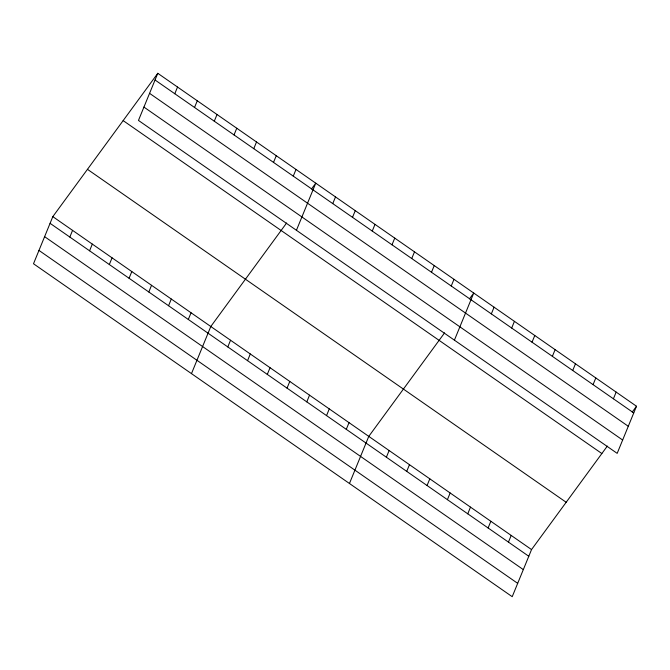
<?xml version="1.0" encoding="UTF-8"?>
<svg xmlns="http://www.w3.org/2000/svg" width="670" height="670" viewBox="0 0 670 670"><rect width="100%" height="100%" fill="white"/><g stroke="black" fill="none" stroke-linecap="round" stroke-linejoin="round"><path stroke-width="1" d="M157.785 73.306L138.464 120.424L617.179 453.364L636.5 406.246L157.785 73.306L52.821 216.636L33.5 263.754L512.215 596.694L531.536 549.576L607.33 446.078M69.831 237.054L72.569 230.363M89.571 250.789L92.318 244.098M174.786 93.733L177.533 87.041M109.319 264.524L112.066 257.833M194.535 107.46L197.281 100.768M129.067 278.259L131.814 271.568M214.283 121.195L217.03 114.503M148.815 291.994L151.562 285.303M234.031 134.93L236.77 128.238M168.564 305.729L171.302 299.038M253.779 148.665L256.518 141.973M188.312 319.464L191.05 312.773M273.519 162.4L276.266 155.708M191.478 373.625L210.799 326.508L286.592 223.009M293.267 176.135L296.014 169.443M227.8 346.926L230.547 340.234M296.433 230.296L315.763 183.178L311.508 188.982M247.548 360.661L250.295 353.969M332.764 203.605L335.511 196.913M267.297 374.396L270.043 367.704M352.512 217.34L355.259 210.648M287.045 388.131L289.792 381.439M372.26 231.066L374.999 224.375M306.793 401.866L309.532 395.174M392.009 244.801L394.747 238.11M326.541 415.601L329.28 408.909M411.748 258.536L414.496 251.845M346.281 429.336L349.028 422.644M431.497 272.271L434.244 265.58M349.455 483.497L368.776 436.379L444.57 332.881M451.245 286.006L453.992 279.315M386.381 457.216L389.119 450.525M454.411 340.167L473.74 293.05L469.486 298.853M406.724 471.37L409.471 464.679M491.336 313.887L494.083 307.195M427.066 485.516L429.813 478.824M511.687 328.04L514.426 321.349M447.409 499.669L450.156 492.978M532.03 342.194L534.777 335.503M467.76 513.815L470.499 507.123M552.373 356.34L555.12 349.648M488.103 527.968L490.85 521.277M572.716 370.493L575.463 363.802M508.446 542.122L511.193 535.431M593.067 384.639L595.806 377.947M613.41 398.792L616.157 392.101M632.245 412.058L636.5 406.246M155.038 79.998L633.753 412.938M149.569 93.339L628.284 426.279M143.933 107.083L622.648 440.031M123.146 120.6L601.861 453.548M87.46 169.334L566.175 502.282M52.821 216.636L531.536 549.576M50.082 223.328L528.798 556.268M44.605 236.661L523.32 569.609M38.969 250.412L517.684 583.352"/></g></svg>
